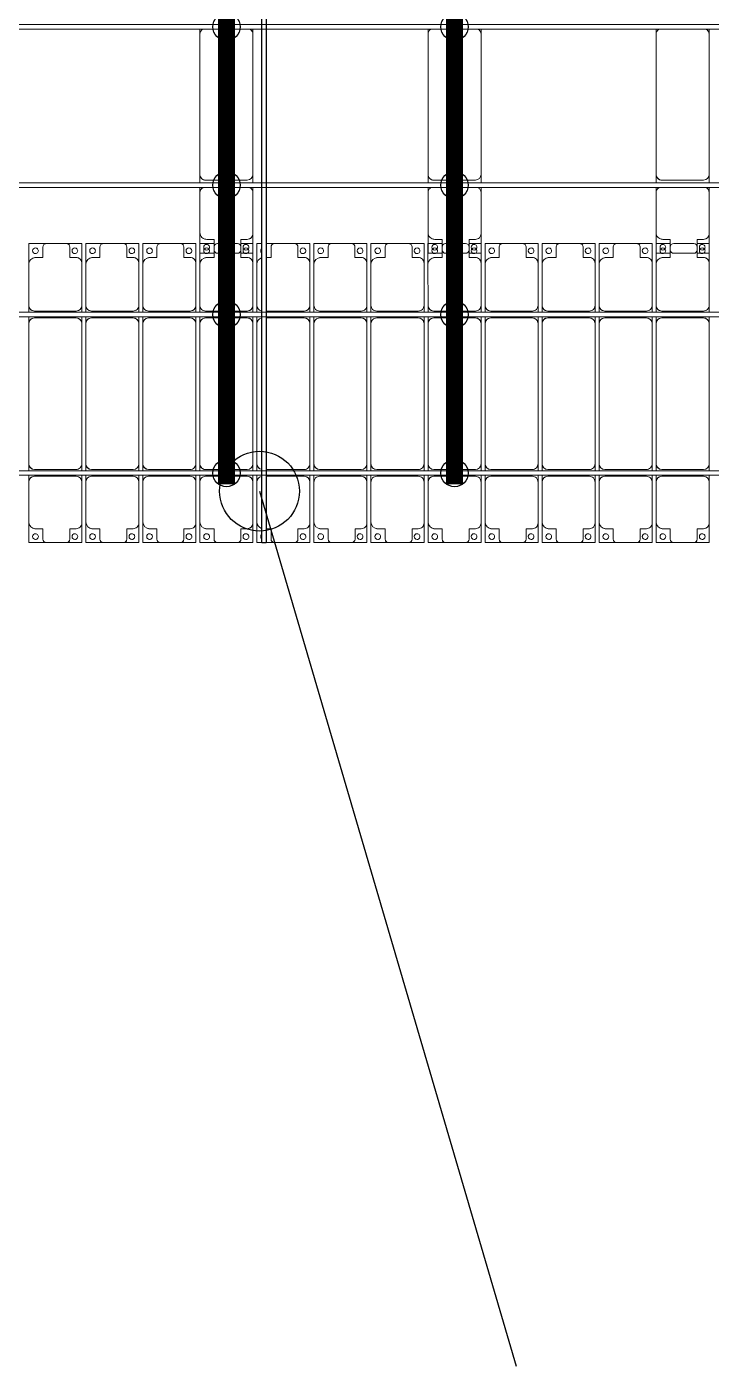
# Model space of a CAD drawing. Header units: millimetres. Extents: x -178706 to 107777, y -87310 to 933.
# Drawn here: x -84641 to -78641, y -87012 to -75261 of the extents above; entities that cross this region are included whole.
import ezdxf

# ---------------------------------------------------------------- set-up
doc = ezdxf.new("R2010")
doc.units = ezdxf.units.MM
doc.layers.add('A-GENM', color=13, linetype='Continuous', lineweight=9)
doc.layers.add('S-BEAM', color=12, linetype='Continuous', lineweight=9)
for name, color, linetype in [('GC-BICH NEO', 6, 'Continuous'), ('GC-DAY NEO', 5, 'Continuous'), ('GC-HOP 40x60 GIA CUONG', 1, 'Continuous')]:
    doc.layers.add(name, color=color, linetype=linetype)

# ---------------------------------------------------------------- blocks, each defined once
blk = doc.blocks.new('Dải phao đi lại kèm đỡ invester - DẢI PHAO ĐI LẠI-19658-BỐ TRÍ KHUNG KẾT CẤU BÈ PIN 04')
at = {"layer": 'A-GENM', "color": 7}
for p, q in [((86258, 1312), (86412, 1312)), ((86258, 1130), (86258, 1312)), ((86588, 1312), (86412, 1312)), ((86588, 1312), (86723, 1312)), ((86723, 1312), (86723, 1140)), ((86758, 1312), (86912, 1312)), ((86758, 1130), (86758, 1312)), ((87088, 1312), (86912, 1312)), ((87088, 1312), (87223, 1312)), ((87223, 1312), (87223, 1140)), ((87258, 1312), (87412, 1312)), ((87258, 1130), (87258, 1312)), ((87588, 1312), (87412, 1312)), ((87588, 1312), (87723, 1312)), ((87723, 1312), (87723, 1140)), ((87758, 1312), (87882, 1312)), ((87758, 1130), (87758, 1312)), ((88088, 1312), (87912, 1312)), ((88118, 1312), (88223, 1312)), ((88223, 1312), (88223, 1140)), ((88258, 1312), (88300, 1312)), ((88258, 1130), (88258, 1312)), ((88340, 1312), (88412, 1312)), ((88588, 1312), (88412, 1312)), ((88588, 1312), (88723, 1312)), ((88723, 1312), (88723, 1140)), ((88758, 1312), (88912, 1312)), ((88758, 1130), (88758, 1312)), ((89088, 1312), (88912, 1312)), ((89088, 1312), (89223, 1312)), ((89223, 1312), (89223, 1140)), ((89258, 1312), (89412, 1312)), ((89258, 1130), (89258, 1312)), ((89588, 1312), (89412, 1312)), ((89588, 1312), (89723, 1312)), ((89723, 1312), (89723, 1140)), ((89758, 1312), (89882, 1312)), ((89758, 1130), (89758, 1312)), ((90088, 1312), (89912, 1312)), ((90118, 1312), (90223, 1312)), ((90223, 1312), (90223, 1140)), ((90258, 1312), (90412, 1312)), ((90258, 1130), (90258, 1312)), ((90588, 1312), (90412, 1312)), ((90588, 1312), (90723, 1312)), ((90723, 1312), (90723, 1140)), ((90758, 1312), (90912, 1312)), ((90758, 1130), (90758, 1312)), ((91088, 1312), (90912, 1312)), ((91088, 1312), (91223, 1312)), ((91223, 1312), (91223, 1140)), ((91258, 1312), (91412, 1312)), ((91258, 1130), (91258, 1312)), ((91588, 1312), (91412, 1312)), ((91588, 1312), (91723, 1312)), ((91723, 1312), (91723, 1140)), ((91758, 1312), (91882, 1312)), ((91758, 1130), (91758, 1312)), ((92088, 1312), (91912, 1312)), ((92118, 1312), (92223, 1312)), ((92223, 1312), (92223, 1140)), ((86382, 1190), (86318, 1190)), ((86382, 1282), (86382, 1190)), ((86618, 1190), (86618, 1282)), ((86673, 1190), (86618, 1190)), ((86882, 1190), (86818, 1190)), ((86882, 1282), (86882, 1190)), ((87118, 1190), (87118, 1282)), ((87173, 1190), (87118, 1190)), ((87382, 1190), (87318, 1190)), ((87382, 1282), (87382, 1190)), ((87618, 1190), (87618, 1282)), ((87673, 1190), (87618, 1190)), ((87882, 1190), (87818, 1190)), ((87882, 1282), (87882, 1190)), ((88118, 1190), (88118, 1282)), ((88173, 1190), (88118, 1190)), ((88382, 1190), (88340, 1190)), ((88382, 1282), (88382, 1190)), ((88618, 1190), (88618, 1282)), ((88673, 1190), (88618, 1190)), ((88882, 1190), (88818, 1190)), ((88882, 1282), (88882, 1190)), ((89118, 1190), (89118, 1282)), ((89173, 1190), (89118, 1190)), ((89382, 1190), (89318, 1190)), ((89382, 1282), (89382, 1190)), ((89618, 1190), (89618, 1282)), ((89673, 1190), (89618, 1190)), ((89882, 1190), (89818, 1190)), ((89882, 1282), (89882, 1190)), ((90118, 1190), (90118, 1282)), ((90173, 1190), (90118, 1190)), ((90382, 1190), (90318, 1190)), ((90382, 1282), (90382, 1190)), ((90618, 1190), (90618, 1282)), ((90673, 1190), (90618, 1190)), ((90882, 1190), (90818, 1190)), ((90882, 1282), (90882, 1190)), ((91118, 1190), (91118, 1282)), ((91173, 1190), (91118, 1190)), ((91382, 1190), (91318, 1190)), ((91382, 1282), (91382, 1190)), ((91618, 1190), (91618, 1282)), ((91673, 1190), (91618, 1190)), ((91882, 1190), (91818, 1190)), ((91882, 1282), (91882, 1190)), ((92118, 1190), (92118, 1282)), ((92173, 1190), (92118, 1190)), ((86258, 1130), (86258, 770)), ((86723, 770), (86723, 1140)), ((86758, 1130), (86758, 770)), ((87223, 770), (87223, 1140)), ((87258, 1130), (87258, 770)), ((87723, 770), (87723, 1140)), ((87758, 1130), (87758, 770)), ((88223, 770), (88223, 1140)), ((88258, 1130), (88258, 770)), ((88723, 770), (88723, 1140)), ((88758, 1130), (88758, 770)), ((89223, 770), (89223, 1140)), ((89258, 1130), (89258, 770)), ((89723, 770), (89723, 1140)), ((89758, 1130), (89758, 770)), ((90223, 770), (90223, 1140)), ((90258, 1130), (90258, 770)), ((90723, 770), (90723, 1140)), ((90758, 1130), (90758, 770)), ((91223, 770), (91223, 1140)), ((91258, 1130), (91258, 770)), ((91723, 770), (91723, 1140)), ((91758, 1130), (91758, 770)), ((92223, 770), (92223, 1140)), ((86258, 709), (86258, 770)), ((86308, 720), (86673, 720)), ((86723, 770), (86723, 709)), ((86758, 709), (86758, 770)), ((86808, 720), (87173, 720)), ((87223, 770), (87223, 709)), ((87258, 709), (87258, 770)), ((87308, 720), (87673, 720)), ((87723, 770), (87723, 709)), ((87758, 709), (87758, 770)), ((87808, 720), (88173, 720)), ((88223, 770), (88223, 709)), ((88258, 709), (88258, 770)), ((88340, 720), (88673, 720)), ((88723, 770), (88723, 709)), ((88758, 709), (88758, 770)), ((88808, 720), (89173, 720)), ((89223, 770), (89223, 709)), ((89258, 709), (89258, 770)), ((89308, 720), (89673, 720)), ((89723, 770), (89723, 709)), ((89758, 709), (89758, 770)), ((89808, 720), (90173, 720)), ((90223, 770), (90223, 709)), ((90258, 709), (90258, 770)), ((90308, 720), (90673, 720)), ((90723, 770), (90723, 709)), ((90758, 709), (90758, 770)), ((90808, 720), (91173, 720)), ((91223, 770), (91223, 709)), ((91258, 709), (91258, 770)), ((91308, 720), (91673, 720)), ((91723, 770), (91723, 709)), ((91758, 709), (91758, 770)), ((91808, 720), (92173, 720)), ((92223, 770), (92223, 709)), ((86258, 610), (86258, 669)), ((86258, 610), (86258, -620)), ((86673, 660), (86308, 660)), ((86723, 669), (86723, 610)), ((86723, -620), (86723, 610)), ((86758, 610), (86758, 669)), ((86758, 610), (86758, -620)), ((87173, 660), (86808, 660)), ((87223, 669), (87223, 610)), ((87223, -620), (87223, 610)), ((87258, 610), (87258, 669)), ((87258, 610), (87258, -620)), ((87673, 660), (87308, 660)), ((87723, 669), (87723, 610)), ((87723, -620), (87723, 610)), ((87758, 610), (87758, 669)), ((87758, 610), (87758, -620)), ((88173, 660), (87808, 660)), ((88223, 669), (88223, 610)), ((88223, -620), (88223, 610)), ((88258, 610), (88258, 669)), ((88258, 610), (88258, -620)), ((88673, 660), (88340, 660)), ((88723, 669), (88723, 610)), ((88723, -620), (88723, 610)), ((88758, 610), (88758, 669)), ((88758, 610), (88758, -620)), ((89173, 660), (88808, 660)), ((89223, 669), (89223, 610)), ((89223, -620), (89223, 610)), ((89258, 610), (89258, 669)), ((89258, 610), (89258, -620)), ((89673, 660), (89308, 660)), ((89723, 669), (89723, 610)), ((89723, -620), (89723, 610)), ((89758, 610), (89758, 669)), ((89758, 610), (89758, -620)), ((90173, 660), (89808, 660)), ((90223, 669), (90223, 610)), ((90223, -620), (90223, 610)), ((90258, 610), (90258, 669)), ((90258, 610), (90258, -620)), ((90673, 660), (90308, 660)), ((90723, 669), (90723, 610)), ((90723, -620), (90723, 610)), ((90758, 610), (90758, 669)), ((90758, 610), (90758, -620)), ((91173, 660), (90808, 660)), ((91223, 669), (91223, 610)), ((91223, -620), (91223, 610)), ((91258, 610), (91258, 669)), ((91258, 610), (91258, -620)), ((91673, 660), (91308, 660)), ((91723, 669), (91723, 610)), ((91723, -620), (91723, 610)), ((91758, 610), (91758, 669)), ((91758, 610), (91758, -620)), ((92173, 660), (91808, 660)), ((92223, 669), (92223, 610)), ((92223, -620), (92223, 610)), ((86258, -681), (86258, -620)), ((86308, -670), (86673, -670)), ((86723, -620), (86723, -681)), ((86758, -681), (86758, -620)), ((86808, -670), (87173, -670)), ((87223, -620), (87223, -681)), ((87258, -681), (87258, -620)), ((87308, -670), (87673, -670)), ((87723, -620), (87723, -681)), ((87758, -681), (87758, -620)), ((87808, -670), (88173, -670)), ((88223, -620), (88223, -681)), ((88258, -681), (88258, -620)), ((88340, -670), (88673, -670)), ((88723, -620), (88723, -681)), ((88758, -681), (88758, -620)), ((88808, -670), (89173, -670)), ((89223, -620), (89223, -681)), ((89258, -681), (89258, -620)), ((89308, -670), (89673, -670)), ((89723, -620), (89723, -681)), ((89758, -681), (89758, -620)), ((89808, -670), (90173, -670)), ((90223, -620), (90223, -681)), ((90258, -681), (90258, -620)), ((90308, -670), (90673, -670)), ((90723, -620), (90723, -681)), ((90758, -681), (90758, -620)), ((90808, -670), (91173, -670)), ((91223, -620), (91223, -681)), ((91258, -681), (91258, -620)), ((91308, -670), (91673, -670)), ((91723, -620), (91723, -681)), ((91758, -681), (91758, -620)), ((91808, -670), (92173, -670)), ((92223, -620), (92223, -681)), ((86258, -780), (86258, -721)), ((86258, -780), (86258, -1130)), ((86673, -730), (86308, -730)), ((86723, -721), (86723, -780)), ((86723, -1140), (86723, -780)), ((86758, -780), (86758, -721)), ((86758, -780), (86758, -1130)), ((87173, -730), (86808, -730)), ((87223, -721), (87223, -780)), ((87223, -1140), (87223, -780)), ((87258, -780), (87258, -721)), ((87258, -780), (87258, -1130)), ((87673, -730), (87308, -730)), ((87723, -721), (87723, -780)), ((87723, -1140), (87723, -780)), ((87758, -780), (87758, -721)), ((87758, -780), (87758, -1130)), ((88173, -730), (87808, -730)), ((88223, -721), (88223, -780)), ((88223, -1140), (88223, -780)), ((88258, -780), (88258, -721)), ((88258, -780), (88258, -1130)), ((88673, -730), (88340, -730)), ((88723, -721), (88723, -780)), ((88723, -1140), (88723, -780)), ((88758, -780), (88758, -721)), ((88758, -780), (88758, -1130)), ((89173, -730), (88808, -730)), ((89223, -721), (89223, -780)), ((89223, -1140), (89223, -780)), ((89258, -780), (89258, -721)), ((89258, -780), (89258, -1130)), ((89673, -730), (89308, -730)), ((89723, -721), (89723, -780)), ((89723, -1140), (89723, -780)), ((89758, -780), (89758, -721)), ((89758, -780), (89758, -1130)), ((90173, -730), (89808, -730)), ((90223, -721), (90223, -780)), ((90223, -1140), (90223, -780)), ((90258, -780), (90258, -721)), ((90258, -780), (90258, -1130)), ((90673, -730), (90308, -730)), ((90723, -721), (90723, -780)), ((90723, -1140), (90723, -780)), ((90758, -780), (90758, -721)), ((90758, -780), (90758, -1130)), ((91173, -730), (90808, -730)), ((91223, -721), (91223, -780)), ((91223, -1140), (91223, -780)), ((91258, -780), (91258, -721)), ((91258, -780), (91258, -1130)), ((91673, -730), (91308, -730)), ((91723, -721), (91723, -780)), ((91723, -1140), (91723, -780)), ((91758, -780), (91758, -721)), ((91758, -780), (91758, -1130)), ((92173, -730), (91808, -730)), ((92223, -721), (92223, -780)), ((92223, -1140), (92223, -780)), ((86258, -1312), (86258, -1130)), ((86723, -1140), (86723, -1312)), ((86758, -1312), (86758, -1130)), ((87223, -1140), (87223, -1312)), ((87258, -1312), (87258, -1130)), ((87723, -1140), (87723, -1312)), ((87758, -1312), (87758, -1130)), ((88223, -1140), (88223, -1312)), ((88258, -1312), (88258, -1130)), ((88723, -1140), (88723, -1312)), ((88758, -1312), (88758, -1130)), ((89223, -1140), (89223, -1312)), ((89258, -1312), (89258, -1130)), ((89723, -1140), (89723, -1312)), ((89758, -1312), (89758, -1130)), ((90223, -1140), (90223, -1312)), ((90258, -1312), (90258, -1130)), ((90723, -1140), (90723, -1312)), ((90758, -1312), (90758, -1130)), ((91223, -1140), (91223, -1312)), ((91258, -1312), (91258, -1130)), ((91723, -1140), (91723, -1312)), ((91758, -1312), (91758, -1130)), ((92223, -1140), (92223, -1312)), ((86318, -1190), (86382, -1190)), ((86382, -1190), (86382, -1282)), ((86618, -1282), (86618, -1190)), ((86618, -1190), (86673, -1190)), ((86818, -1190), (86882, -1190)), ((86882, -1190), (86882, -1282)), ((87118, -1282), (87118, -1190)), ((87118, -1190), (87173, -1190)), ((87318, -1190), (87382, -1190)), ((87382, -1190), (87382, -1282)), ((87618, -1282), (87618, -1190)), ((87618, -1190), (87673, -1190)), ((87818, -1190), (87882, -1190)), ((87882, -1190), (87882, -1282)), ((88118, -1282), (88118, -1190)), ((88118, -1190), (88173, -1190)), ((88340, -1190), (88382, -1190)), ((88382, -1190), (88382, -1282)), ((88618, -1282), (88618, -1190)), ((88618, -1190), (88673, -1190)), ((88818, -1190), (88882, -1190)), ((88882, -1190), (88882, -1282)), ((89118, -1282), (89118, -1190)), ((89118, -1190), (89173, -1190)), ((89318, -1190), (89382, -1190)), ((89382, -1190), (89382, -1282)), ((89618, -1282), (89618, -1190)), ((89618, -1190), (89673, -1190)), ((89818, -1190), (89882, -1190)), ((89882, -1190), (89882, -1282)), ((90118, -1282), (90118, -1190)), ((90118, -1190), (90173, -1190)), ((90318, -1190), (90382, -1190)), ((90382, -1190), (90382, -1282)), ((90618, -1282), (90618, -1190)), ((90618, -1190), (90673, -1190)), ((90818, -1190), (90882, -1190)), ((90882, -1190), (90882, -1282)), ((91118, -1282), (91118, -1190)), ((91118, -1190), (91173, -1190)), ((91318, -1190), (91382, -1190)), ((91382, -1190), (91382, -1282)), ((91618, -1282), (91618, -1190)), ((91618, -1190), (91673, -1190)), ((91818, -1190), (91882, -1190)), ((91882, -1190), (91882, -1282)), ((92118, -1282), (92118, -1190)), ((92118, -1190), (92173, -1190)), ((86412, -1312), (86258, -1312)), ((86412, -1312), (86588, -1312)), ((86723, -1312), (86588, -1312)), ((86912, -1312), (86758, -1312)), ((86912, -1312), (87088, -1312)), ((87223, -1312), (87088, -1312)), ((87412, -1312), (87258, -1312)), ((87412, -1312), (87588, -1312)), ((87723, -1312), (87588, -1312)), ((87912, -1312), (87758, -1312)), ((87912, -1312), (88088, -1312)), ((88223, -1312), (88088, -1312)), ((88300, -1312), (88258, -1312)), ((88412, -1312), (88340, -1312)), ((88412, -1312), (88588, -1312)), ((88723, -1312), (88588, -1312)), ((88912, -1312), (88758, -1312)), ((88912, -1312), (89088, -1312)), ((89223, -1312), (89088, -1312)), ((89412, -1312), (89258, -1312)), ((89412, -1312), (89588, -1312)), ((89723, -1312), (89588, -1312)), ((89912, -1312), (89758, -1312)), ((89912, -1312), (90088, -1312)), ((90223, -1312), (90088, -1312)), ((90412, -1312), (90258, -1312)), ((90412, -1312), (90588, -1312)), ((90723, -1312), (90588, -1312)), ((90912, -1312), (90758, -1312)), ((90912, -1312), (91088, -1312)), ((91223, -1312), (91088, -1312)), ((91412, -1312), (91258, -1312)), ((91412, -1312), (91588, -1312)), ((91723, -1312), (91588, -1312)), ((91912, -1312), (91758, -1312)), ((91912, -1312), (92088, -1312)), ((92223, -1312), (92088, -1312))]:
    blk.add_line(p, q, dxfattribs=at)
for centre, radius, start, end in [((86412, 1282), 30, 90, 180), ((86412, 1282), 30, 90, 150), ((86588, 1282), 30, 0, 90), ((86588, 1282), 30, 30, 90), ((86912, 1282), 30, 90, 180), ((86912, 1282), 30, 90, 150), ((87088, 1282), 30, 360, 90), ((87088, 1282), 30, 30, 90), ((87412, 1282), 30, 90, 180), ((87412, 1282), 30, 90, 150), ((87588, 1282), 30, 360, 90), ((87588, 1282), 30, 30, 90), ((87912, 1282), 30, 90, 180), ((88088, 1282), 30, 360, 90), ((88412, 1282), 30, 90, 180), ((88412, 1282), 30, 90, 150), ((88588, 1282), 30, 0, 90), ((88588, 1282), 30, 30, 90), ((88912, 1282), 30, 90, 180), ((88912, 1282), 30, 90, 150), ((89088, 1282), 30, 0, 90), ((89088, 1282), 30, 30, 90), ((89412, 1282), 30, 90, 180), ((89412, 1282), 30, 90, 150), ((89588, 1282), 30, 0, 90), ((89588, 1282), 30, 30, 90), ((89912, 1282), 30, 90, 180), ((90088, 1282), 30, 0, 90), ((90412, 1282), 30, 90, 180), ((90412, 1282), 30, 90, 150), ((90588, 1282), 30, 0, 90), ((90588, 1282), 30, 30, 90), ((90912, 1282), 30, 90, 180), ((90912, 1282), 30, 90, 150), ((91088, 1282), 30, 0, 90), ((91088, 1282), 30, 30, 90), ((91412, 1282), 30, 90, 180), ((91412, 1282), 30, 90, 150), ((91588, 1282), 30, 0, 90), ((91588, 1282), 30, 30, 90), ((91912, 1282), 30, 90, 180), ((92088, 1282), 30, 0, 90), ((86318, 1130), 60, 90, 180), ((86318, 1130), 60, 90, 120), ((86317, 1249), 25, 90, 270), ((86317, 1249), 25, 270, 90), ((86662, 1249), 25, 90, 270), ((86662, 1249), 25, 180, 195), ((86662, 1249), 25, 270, 90), ((86673, 1140), 50, 0, 90), ((86673, 1140), 50, 45, 90), ((86818, 1130), 60, 90, 180), ((86818, 1130), 60, 90, 120), ((86817, 1249), 25, 90, 270), ((86817, 1249), 25, 270, 90), ((87162, 1249), 25, 90, 270), ((87162, 1249), 25, 180, 195), ((87162, 1249), 25, 270, 90), ((87173, 1140), 50, 0, 90), ((87173, 1140), 50, 45, 90), ((87318, 1130), 60, 90, 180), ((87318, 1130), 60, 90, 120), ((87317, 1249), 25, 90, 270), ((87317, 1249), 25, 270, 90), ((87662, 1249), 25, 90, 270), ((87662, 1249), 25, 180, 195), ((87662, 1249), 25, 270, 90), ((87673, 1140), 50, 0, 90), ((87673, 1140), 50, 45, 90), ((87818, 1130), 60, 90, 180), ((87818, 1130), 60, 90, 120), ((87817, 1249), 25, 90, 270), ((87817, 1249), 25, 270, 90), ((88162, 1249), 25, 90, 270), ((88162, 1249), 25, 270, 90), ((88173, 1140), 50, 0, 90), ((88173, 1140), 50, 45, 90), ((88318, 1130), 60, 107.9967, 180), ((88318, 1130), 60, 107.9967, 120), ((88317, 1249), 25, 135, 225), ((88317, 1249), 25, 345, 15), ((88662, 1249), 25, 90, 270), ((88662, 1249), 25, 180, 195), ((88662, 1249), 25, 270, 90), ((88673, 1140), 50, 0, 90), ((88673, 1140), 50, 45, 90), ((88818, 1130), 60, 90, 180), ((88818, 1130), 60, 90, 120), ((88817, 1249), 25, 90, 270), ((88817, 1249), 25, 270, 90), ((89162, 1249), 25, 90, 270), ((89162, 1249), 25, 180, 195), ((89162, 1249), 25, 270, 90), ((89173, 1140), 50, 0, 90), ((89173, 1140), 50, 45, 90), ((89318, 1130), 60, 90, 180), ((89318, 1130), 60, 90, 120), ((89317, 1249), 25, 90, 270), ((89317, 1249), 25, 270, 90), ((89662, 1249), 25, 90, 270), ((89662, 1249), 25, 180, 195), ((89662, 1249), 25, 270, 90), ((89673, 1140), 50, 0, 90), ((89673, 1140), 50, 45, 90), ((89818, 1130), 60, 90, 180), ((89818, 1130), 60, 90, 120), ((89817, 1249), 25, 90, 270), ((89817, 1249), 25, 270, 90), ((90162, 1249), 25, 90, 270), ((90162, 1249), 25, 270, 90), ((90173, 1140), 50, 0, 90), ((90173, 1140), 50, 45, 90), ((90318, 1130), 60, 90, 180), ((90318, 1130), 60, 90, 120), ((90317, 1249), 25, 90, 270), ((90317, 1249), 25, 270, 90), ((90662, 1249), 25, 90, 270), ((90662, 1249), 25, 180, 195), ((90662, 1249), 25, 270, 90), ((90673, 1140), 50, 0, 90), ((90673, 1140), 50, 45, 90), ((90818, 1130), 60, 90, 180), ((90818, 1130), 60, 90, 120), ((90817, 1249), 25, 90, 270), ((90817, 1249), 25, 270, 90), ((91162, 1249), 25, 90, 270), ((91162, 1249), 25, 180, 195), ((91162, 1249), 25, 270, 90), ((91173, 1140), 50, 0, 90), ((91173, 1140), 50, 45, 90), ((91318, 1130), 60, 90, 180), ((91318, 1130), 60, 90, 120), ((91317, 1249), 25, 90, 270), ((91317, 1249), 25, 270, 90), ((91662, 1249), 25, 90, 270), ((91662, 1249), 25, 180, 195), ((91662, 1249), 25, 270, 90), ((91673, 1140), 50, 0, 90), ((91673, 1140), 50, 45, 90), ((91818, 1130), 60, 90, 180), ((91818, 1130), 60, 90, 120), ((91817, 1249), 25, 90, 270), ((91817, 1249), 25, 270, 90), ((92162, 1249), 25, 90, 270), ((92162, 1249), 25, 270, 90), ((92173, 1140), 50, 0, 90), ((92173, 1140), 50, 45, 90), ((86308, 770), 50, 180, 270), ((86308, 770), 50, 225, 270), ((86673, 770), 50, 270, 360), ((86673, 770), 50, 270, 315), ((86808, 770), 50, 180, 270), ((86808, 770), 50, 225, 270), ((87173, 770), 50, 270, 0), ((87173, 770), 50, 270, 315), ((87308, 770), 50, 180, 270), ((87308, 770), 50, 225, 270), ((87673, 770), 50, 270, 360), ((87673, 770), 50, 270, 315), ((87808, 770), 50, 180, 270), ((87808, 770), 50, 225, 270), ((88173, 770), 50, 270, 360), ((88173, 770), 50, 270, 315), ((88308, 770), 50, 180, 255), ((88308, 770), 50, 225, 255), ((88673, 770), 50, 270, 360), ((88673, 770), 50, 270, 315), ((88808, 770), 50, 180, 270), ((88808, 770), 50, 225, 270), ((89173, 770), 50, 270, 0), ((89173, 770), 50, 270, 315), ((89308, 770), 50, 180, 270), ((89308, 770), 50, 225, 270), ((89673, 770), 50, 270, 360), ((89673, 770), 50, 270, 315), ((89808, 770), 50, 180, 270), ((89808, 770), 50, 225, 270), ((90173, 770), 50, 270, 0), ((90173, 770), 50, 270, 315), ((90308, 770), 50, 180, 270), ((90308, 770), 50, 225, 270), ((90673, 770), 50, 270, 360), ((90673, 770), 50, 270, 315), ((90808, 770), 50, 180, 270), ((90808, 770), 50, 225, 270), ((91173, 770), 50, 270, 0), ((91173, 770), 50, 270, 315), ((91308, 770), 50, 180, 270), ((91308, 770), 50, 225, 270), ((91673, 770), 50, 270, 360), ((91673, 770), 50, 270, 315), ((91808, 770), 50, 180, 270), ((91808, 770), 50, 225, 270), ((92173, 770), 50, 270, 0), ((92173, 770), 50, 270, 315), ((86308, 610), 50, 90, 180), ((86308, 610), 50, 105.1417, 180), ((86673, 610), 50, 0, 90), ((86673, 610), 50, 15, 90), ((86808, 610), 50, 90, 180), ((86808, 610), 50, 105, 180), ((87173, 610), 50, 360, 90), ((87173, 610), 50, 15, 90), ((87308, 610), 50, 90, 180), ((87308, 610), 50, 105, 180), ((87673, 610), 50, 0, 90), ((87673, 610), 50, 15, 90), ((87808, 610), 50, 90, 180), ((87808, 610), 50, 105, 180), ((88173, 610), 50, 360, 90), ((88173, 610), 50, 15, 90), ((88308, 610), 50, 105, 180), ((88308, 610), 50, 105, 180), ((88673, 610), 50, 0, 90), ((88673, 610), 50, 15, 90), ((88808, 610), 50, 90, 180), ((88808, 610), 50, 105, 180), ((89173, 610), 50, 0, 90), ((89173, 610), 50, 15, 90), ((89308, 610), 50, 90, 180), ((89308, 610), 50, 105, 180), ((89673, 610), 50, 0, 90), ((89673, 610), 50, 15, 90), ((89808, 610), 50, 90, 180), ((89808, 610), 50, 105, 180), ((90173, 610), 50, 360, 90), ((90173, 610), 50, 15, 90), ((90308, 610), 50, 90, 180), ((90308, 610), 50, 105, 180), ((90673, 610), 50, 0, 90), ((90673, 610), 50, 15, 90), ((90808, 610), 50, 90, 180), ((90808, 610), 50, 139.4288, 180), ((90808, 610), 50, 105, 135), ((91173, 610), 50, 0, 90), ((91173, 610), 50, 15, 90), ((91308, 610), 50, 90, 180), ((91308, 610), 50, 105, 180), ((91673, 610), 50, 0, 90), ((91673, 610), 50, 15, 90), ((91808, 610), 50, 90, 180), ((91808, 610), 50, 105, 180), ((92173, 610), 50, 360, 90), ((92173, 610), 50, 15, 90), ((86308, -620), 50, 180, 270), ((86308, -620), 50, 195, 270), ((86673, -620), 50, 270, 0), ((86673, -620), 50, 270, 0), ((86808, -620), 50, 180, 270), ((86808, -620), 50, 195, 270), ((87173, -620), 50, 270, 360), ((87173, -620), 50, 270, 360), ((87308, -620), 50, 180, 270), ((87308, -620), 50, 195, 270), ((87673, -620), 50, 270, 0), ((87673, -620), 50, 270, 0), ((87808, -620), 50, 180, 270), ((87808, -620), 50, 195, 240), ((87808, -620), 50, 244.6362, 270), ((88173, -620), 50, 270, 360), ((88173, -620), 50, 270, 360), ((88308, -620), 50, 180, 255), ((88308, -620), 50, 195, 255), ((88673, -620), 50, 270, 0), ((88673, -620), 50, 270, 0), ((88808, -620), 50, 180, 270), ((88808, -620), 50, 195, 270), ((89173, -620), 50, 270, 360), ((89173, -620), 50, 270, 360), ((89308, -620), 50, 180, 270), ((89308, -620), 50, 195, 233.4986), ((89308, -620), 50, 240, 270), ((89673, -620), 50, 270, 0), ((89673, -620), 50, 270, 0), ((89808, -620), 50, 180, 270), ((89808, -620), 50, 195, 270), ((90173, -620), 50, 270, 360), ((90173, -620), 50, 270, 360), ((90308, -620), 50, 180, 270), ((90308, -620), 50, 195, 270), ((90673, -620), 50, 270, 0), ((90673, -620), 50, 270, 0), ((90808, -620), 50, 180, 270), ((90808, -620), 50, 195, 270), ((91173, -620), 50, 270, 0), ((91173, -620), 50, 270, 0), ((91308, -620), 50, 180, 270), ((91308, -620), 50, 195, 270), ((91673, -620), 50, 270, 0), ((91673, -620), 50, 270, 0), ((91808, -620), 50, 180, 270), ((91808, -620), 50, 195, 270), ((92173, -620), 50, 270, 360), ((92173, -620), 50, 270, 360), ((86308, -780), 50, 90, 180), ((86308, -780), 50, 90, 135), ((86673, -780), 50, 0, 90), ((86673, -780), 50, 45, 90), ((86808, -780), 50, 90, 180), ((86808, -780), 50, 90, 135), ((87173, -780), 50, 0, 90), ((87173, -780), 50, 45, 90), ((87308, -780), 50, 90, 180), ((87308, -780), 50, 90, 135), ((87673, -780), 50, 360, 90), ((87673, -780), 50, 45, 90), ((87808, -780), 50, 90, 180), ((87808, -780), 50, 90, 135), ((88173, -780), 50, 0, 90), ((88173, -780), 50, 45, 90), ((88308, -780), 50, 105, 180), ((88308, -780), 50, 105, 135), ((88673, -780), 50, 0, 90), ((88673, -780), 50, 45, 90), ((88808, -780), 50, 90, 180), ((88808, -780), 50, 90, 135), ((89173, -780), 50, 0, 90), ((89173, -780), 50, 45, 90), ((89308, -780), 50, 90, 180), ((89308, -780), 50, 90, 135), ((89673, -780), 50, 360, 90), ((89673, -780), 50, 45, 90), ((89808, -780), 50, 90, 180), ((89808, -780), 50, 90, 135), ((90173, -780), 50, 0, 90), ((90173, -780), 50, 45, 90), ((90308, -780), 50, 90, 180), ((90308, -780), 50, 90, 135), ((90673, -780), 50, 0, 90), ((90673, -780), 50, 45, 90), ((90808, -780), 50, 90, 180), ((90808, -780), 50, 90, 135), ((91173, -780), 50, 0, 90), ((91173, -780), 50, 45, 90), ((91308, -780), 50, 90, 180), ((91308, -780), 50, 90, 135), ((91673, -780), 50, 0, 90), ((91673, -780), 50, 45, 90), ((91808, -780), 50, 90, 180), ((91808, -780), 50, 90, 135), ((92173, -780), 50, 0, 90), ((92173, -780), 50, 45, 90), ((86318, -1130), 60, 180, 270), ((86673, -1140), 50, 270, 0), ((86673, -1140), 50, 270, 315), ((86818, -1130), 60, 180, 270), ((87173, -1140), 50, 270, 0), ((87173, -1140), 50, 270, 315), ((87318, -1130), 60, 180, 270), ((87673, -1140), 50, 270, 0), ((87673, -1140), 50, 270, 315), ((87818, -1130), 60, 180, 270), ((88173, -1140), 50, 270, 360), ((88173, -1140), 50, 270, 315), ((88318, -1130), 60, 180, 252.0033), ((88673, -1140), 50, 270, 0), ((88673, -1140), 50, 270, 315), ((88818, -1130), 60, 180, 270), ((89173, -1140), 50, 270, 0), ((89173, -1140), 50, 270, 315), ((89318, -1130), 60, 180, 270), ((89673, -1140), 50, 270, 0), ((89673, -1140), 50, 270, 315), ((89818, -1130), 60, 180, 270), ((90173, -1140), 50, 270, 360), ((90173, -1140), 50, 270, 315), ((90318, -1130), 60, 180, 270), ((90673, -1140), 50, 270, 0), ((90673, -1140), 50, 270, 315), ((90818, -1130), 60, 180, 270), ((91173, -1140), 50, 270, 360), ((91173, -1140), 50, 270, 315), ((91318, -1130), 60, 180, 270), ((91673, -1140), 50, 270, 0), ((91673, -1140), 50, 270, 315), ((91818, -1130), 60, 180, 270), ((92173, -1140), 50, 270, 360), ((92173, -1140), 50, 270, 315), ((86318, -1130), 60, 240, 270), ((86317, -1259), 25, 90, 270), ((86317, -1259), 25, 270, 90), ((86412, -1282), 30, 180, 270), ((86588, -1282), 30, 270, 0), ((86662, -1259), 25, 90, 270), ((86662, -1259), 25, 165, 180), ((86662, -1259), 25, 270, 90), ((86818, -1130), 60, 240, 270), ((86817, -1259), 25, 90, 270), ((86817, -1259), 25, 270, 90), ((86912, -1282), 30, 180, 270), ((87088, -1282), 30, 270, 0), ((87162, -1259), 25, 90, 270), ((87162, -1259), 25, 165, 180), ((87162, -1259), 25, 270, 90), ((87318, -1130), 60, 240, 270), ((87317, -1259), 25, 90, 270), ((87317, -1259), 25, 270, 90), ((87412, -1282), 30, 180, 270), ((87588, -1282), 30, 270, 360), ((87662, -1259), 25, 90, 270), ((87662, -1259), 25, 165, 180), ((87662, -1259), 25, 270, 90), ((87818, -1130), 60, 240, 270), ((87817, -1259), 25, 90, 270), ((87817, -1259), 25, 270, 90), ((87912, -1282), 30, 180, 270), ((88088, -1282), 30, 270, 0), ((88162, -1259), 25, 90, 270), ((88162, -1259), 25, 165, 180), ((88162, -1259), 25, 270, 90), ((88318, -1130), 60, 240, 252.0033), ((88317, -1259), 25, 135, 225), ((88317, -1259), 25, 345, 15), ((88412, -1282), 30, 180, 270), ((88588, -1282), 30, 270, 0), ((88662, -1259), 25, 90, 270), ((88662, -1259), 25, 165, 180), ((88662, -1259), 25, 270, 90), ((88818, -1130), 60, 240, 270), ((88817, -1259), 25, 90, 270), ((88817, -1259), 25, 270, 90), ((88912, -1282), 30, 180, 270), ((89088, -1282), 30, 270, 0), ((89162, -1259), 25, 90, 270), ((89162, -1259), 25, 165, 180), ((89162, -1259), 25, 270, 90), ((89318, -1130), 60, 240, 270), ((89317, -1259), 25, 90, 270), ((89317, -1259), 25, 270, 90), ((89412, -1282), 30, 180, 270), ((89588, -1282), 30, 270, 0), ((89662, -1259), 25, 90, 270), ((89662, -1259), 25, 165, 180), ((89662, -1259), 25, 270, 90), ((89818, -1130), 60, 240, 270), ((89817, -1259), 25, 90, 270), ((89817, -1259), 25, 270, 90), ((89912, -1282), 30, 180, 270), ((90088, -1282), 30, 270, 0), ((90162, -1259), 25, 90, 270), ((90162, -1259), 25, 165, 180), ((90162, -1259), 25, 270, 90), ((90318, -1130), 60, 240, 270), ((90317, -1259), 25, 90, 270), ((90317, -1259), 25, 270, 90), ((90412, -1282), 30, 180, 270), ((90588, -1282), 30, 270, 0), ((90662, -1259), 25, 90, 270), ((90662, -1259), 25, 165, 180), ((90662, -1259), 25, 270, 90), ((90818, -1130), 60, 240, 270), ((90817, -1259), 25, 90, 270), ((90817, -1259), 25, 270, 90), ((90912, -1282), 30, 180, 270), ((91088, -1282), 30, 270, 360), ((91162, -1259), 25, 90, 270), ((91162, -1259), 25, 165, 180), ((91162, -1259), 25, 270, 90), ((91318, -1130), 60, 240, 270), ((91317, -1259), 25, 90, 270), ((91317, -1259), 25, 270, 90), ((91412, -1282), 30, 180, 270), ((91588, -1282), 30, 270, 0), ((91662, -1259), 25, 90, 270), ((91662, -1259), 25, 165, 180), ((91662, -1259), 25, 270, 90), ((91818, -1130), 60, 240, 270), ((91817, -1259), 25, 90, 270), ((91817, -1259), 25, 270, 90), ((91912, -1282), 30, 180, 270), ((92088, -1282), 30, 270, 0), ((92162, -1259), 25, 90, 270), ((92162, -1259), 25, 165, 180), ((92162, -1259), 25, 270, 90), ((86412, -1282), 30, 210, 270), ((86588, -1282), 30, 270, 330), ((86912, -1282), 30, 210, 270), ((87088, -1282), 30, 270, 330), ((87412, -1282), 30, 210, 270), ((87588, -1282), 30, 270, 330), ((87912, -1282), 30, 210, 270), ((88088, -1282), 30, 270, 330), ((88412, -1282), 30, 210, 270), ((88588, -1282), 30, 270, 330), ((88912, -1282), 30, 210, 270), ((89088, -1282), 30, 270, 330), ((89412, -1282), 30, 210, 270), ((89588, -1282), 30, 270, 330), ((89912, -1282), 30, 210, 270), ((90088, -1282), 30, 270, 330), ((90412, -1282), 30, 210, 270), ((90588, -1282), 30, 270, 330), ((90912, -1282), 30, 210, 270), ((91088, -1282), 30, 270, 330), ((91412, -1282), 30, 210, 270), ((91588, -1282), 30, 270, 330), ((91912, -1282), 30, 210, 270), ((92088, -1282), 30, 270, 330)]:
    blk.add_arc(centre, radius, start, end, dxfattribs=at)
blk = doc.blocks.new('Dầm C52 - Dầm C52-22346-BỐ TRÍ KHUNG KẾT CẤU BÈ PIN 04')
at = {"layer": 'S-BEAM', "color": 1}
for p, q in [((-87623, 20), (87623, 20)), ((87623, -20), (-87623, -20))]:
    blk.add_line(p, q, dxfattribs=at)
blk = doc.blocks.new('Dai phao do pin - DẢI PHAO ĐỠ PIN-V44-BỐ TRÍ KHUNG KẾT CẤU BÈ PIN 04')
at = {"layer": 'A-GENM', "color": 7}
for p, q in [((-1312, 242), (-1130, 242)), ((-1312, 118), (-1312, 242)), ((-780, 242), (-1130, 242)), ((-780, 242), (-735, 242)), ((-695, 242), (-620, 242)), ((610, 242), (-620, 242)), ((610, 242), (655, 242)), ((-1190, 118), (-1282, 118)), ((-1190, 182), (-1190, 118)), ((-670, 192), (-670, -173)), ((-1312, 88), (-1312, -88)), ((-1312, -223), (-1312, -118)), ((-1140, -223), (-1312, -223)), ((-1282, -118), (-1190, -118)), ((-1190, -118), (-1190, -173)), ((-1140, -223), (-780, -223)), ((-735, -223), (-780, -223)), ((-620, -223), (-695, -223)), ((-620, -223), (610, -223)), ((655, -223), (610, -223))]:
    blk.add_line(p, q, dxfattribs=at)
for centre, radius, start, end in [((-1130, 182), 60, 90, 180), ((-780, 192), 50, 25.3582, 90), ((-620, 192), 50, 90, 180), ((-620, 192), 50, 105, 150), ((610, 192), 50, 25.355, 90), ((610, 192), 50, 25.355, 90), ((-1282, 88), 30, 90, 180), ((-1259, 183), 25, 0, 180), ((-1259, 183), 25, 180, 0), ((-1130, 182), 60, 150, 180), ((-780, 192), 50, 25.3582, 45), ((-620, 192), 50, 154.642, 180), ((-1282, -88), 30, 180, 270), ((-1259, -162), 25, 0, 180), ((-1259, -162), 25, 180, 0), ((-1140, -173), 50, 180, 270), ((-1140, -173), 50, 180, 225), ((-780, -173), 50, 270, 330), ((-780, -173), 50, 315, 330), ((-620, -173), 50, 180, 270), ((-620, -173), 50, 180, 270), ((610, -173), 50, 270, 330), ((610, -173), 50, 285.6092, 330)]:
    blk.add_arc(centre, radius, start, end, dxfattribs=at)
blk = doc.blocks.new('Dai phao do pin - DẢI PHAO ĐỠ PIN-V45-BỐ TRÍ KHUNG KẾT CẤU BÈ PIN 04')
at = {"layer": 'A-GENM', "color": 7}
for p, q in [((-1312, 242), (-1130, 242)), ((-1312, 118), (-1312, 242)), ((-780, 242), (-1130, 242)), ((-780, 242), (-735, 242)), ((-695, 242), (-620, 242)), ((610, 242), (-620, 242)), ((610, 242), (655, 242)), ((-1190, 118), (-1282, 118)), ((-1190, 182), (-1190, 118)), ((-670, 192), (-670, -173)), ((-1312, 88), (-1312, -88)), ((-1312, -223), (-1312, -118)), ((-1140, -223), (-1312, -223)), ((-1282, -118), (-1190, -118)), ((-1190, -118), (-1190, -173)), ((-1140, -223), (-780, -223)), ((-735, -223), (-780, -223)), ((-620, -223), (-695, -223)), ((-620, -223), (610, -223)), ((655, -223), (610, -223))]:
    blk.add_line(p, q, dxfattribs=at)
for centre, radius, start, end in [((-1130, 182), 60, 90, 180), ((-780, 192), 50, 30, 90), ((-620, 192), 50, 90, 180), ((-620, 192), 50, 105, 180), ((610, 192), 50, 30, 90), ((610, 192), 50, 30, 90), ((-1282, 88), 30, 90, 180), ((-1259, 183), 25, 0, 180), ((-1259, 183), 25, 180, 0), ((-1130, 182), 60, 150, 180), ((-780, 192), 50, 30, 45), ((-1282, -88), 30, 180, 270), ((-1259, -162), 25, 0, 180), ((-1259, -162), 25, 180, 0), ((-1140, -173), 50, 180, 270), ((-1140, -173), 50, 180, 225), ((-780, -173), 50, 270, 330), ((-780, -173), 50, 315, 330), ((-620, -173), 50, 180, 270), ((-620, -173), 50, 180, 270), ((610, -173), 50, 270, 330), ((610, -173), 50, 285.6046, 330)]:
    blk.add_arc(centre, radius, start, end, dxfattribs=at)
blk = doc.blocks.new('Dai phao do pin - DẢI PHAO ĐỠ PIN-V46-BỐ TRÍ KHUNG KẾT CẤU BÈ PIN 04')
at = {"layer": 'A-GENM', "color": 7}
for p, q in [((-1312, 242), (-1130, 242)), ((-1312, 118), (-1312, 242)), ((-780, 242), (-1130, 242)), ((-780, 242), (-735, 242)), ((-695, 242), (-620, 242)), ((610, 242), (-620, 242)), ((610, 242), (655, 242)), ((-1190, 118), (-1282, 118)), ((-1190, 182), (-1190, 118)), ((-670, 192), (-670, -173)), ((-1312, 88), (-1312, -88)), ((-1312, -223), (-1312, -118)), ((-1140, -223), (-1312, -223)), ((-1282, -118), (-1190, -118)), ((-1190, -118), (-1190, -173)), ((-1140, -223), (-780, -223)), ((-735, -223), (-780, -223)), ((-620, -223), (-695, -223)), ((-620, -223), (610, -223)), ((655, -223), (610, -223))]:
    blk.add_line(p, q, dxfattribs=at)
for centre, radius, start, end in [((-1130, 182), 60, 90, 180), ((-780, 192), 50, 30, 90), ((-620, 192), 50, 90, 180), ((-620, 192), 50, 105, 180), ((610, 192), 50, 30, 90), ((610, 192), 50, 30, 90), ((-1282, 88), 30, 90, 180), ((-1259, 183), 25, 0, 180), ((-1259, 183), 25, 180, 0), ((-1130, 182), 60, 150, 180), ((-780, 192), 50, 30, 45), ((-1282, -88), 30, 180, 270), ((-1259, -162), 25, 0, 180), ((-1259, -162), 25, 180, 0), ((-1140, -173), 50, 180, 270), ((-1140, -173), 50, 180, 225), ((-780, -173), 50, 270, 330), ((-780, -173), 50, 315, 330), ((-620, -173), 50, 180, 270), ((-620, -173), 50, 180, 270), ((610, -173), 50, 270, 330), ((610, -173), 50, 285.6001, 330)]:
    blk.add_arc(centre, radius, start, end, dxfattribs=at)
blk = doc.blocks.new('Dầm C52 - Hộp 40x60-15957-BỐ TRÍ KHUNG KẾT CẤU BÈ PIN 04')
at = {"layer": 'S-BEAM', "color": 3, "lineweight": 25}
for p, q in [((-37160, -20), (-37160, 20)), ((-37160, 20), (37160, 20)), ((37160, -20), (-37160, -20))]:
    blk.add_line(p, q, dxfattribs=at)
blk = doc.blocks.new('HOBANMONG_BEPIN 4_rvt-1-BỐ TRÍ KHUNG KẾT CẤU BÈ PIN 04')
at = {"layer": 'A-GENM', "color": 3, "lineweight": 25}
for name, p, rotation in [('Dai phao do pin - DẢI PHAO ĐỠ PIN-V44-BỐ TRÍ KHUNG KẾT CẤU BÈ PIN 04', (-82882, -75936), 90.00010434022407), ('Dai phao do pin - DẢI PHAO ĐỠ PIN-V45-BỐ TRÍ KHUNG KẾT CẤU BÈ PIN 04', (-80882, -75936), 90.00010434022407), ('Dai phao do pin - DẢI PHAO ĐỠ PIN-V46-BỐ TRÍ KHUNG KẾT CẤU BÈ PIN 04', (-78882, -75936), 90.00010434022407), ('Dải phao đi lại kèm đỡ invester - DẢI PHAO ĐI LẠI-19658-BỐ TRÍ KHUNG KẾT CẤU BÈ PIN 04', (-170882, -78475), 0.0001043351917741)]:
    blk.add_blockref(name, p, dxfattribs=dict(at, rotation=rotation))
at = {"layer": 'S-BEAM', "color": 3, "lineweight": 25}
for name, p, rotation in [('Dầm C52 - Hộp 40x60-15957-BỐ TRÍ KHUNG KẾT CẤU BÈ PIN 04', (-82562, -42627), 90.00010434022374), ('Dầm C52 - Dầm C52-22346-BỐ TRÍ KHUNG KẾT CẤU BÈ PIN 04', (-83799, -75261), 180.0001043386848), ('Dầm C52 - Dầm C52-22346-BỐ TRÍ KHUNG KẾT CẤU BÈ PIN 04', (-83795, -76651), 180.0001043386848), ('Dầm C52 - Dầm C52-22346-BỐ TRÍ KHUNG KẾT CẤU BÈ PIN 04', (-83792, -77786), 180.0001043386848), ('Dầm C52 - Dầm C52-22346-BỐ TRÍ KHUNG KẾT CẤU BÈ PIN 04', (-83788, -79176), 180.0001043351917)]:
    blk.add_blockref(name, p, dxfattribs=dict(at, rotation=rotation))

msp = doc.modelspace()

# ---------------------------------------------------------------- linework, layer by layer
at = {"layer": 'GC-BICH NEO'}
msp.add_circle((-82601, -79335), 350, dxfattribs=at)
at = {"layer": 'GC-DAY NEO'}
msp.add_line((-82601, -79335), (-80350, -87012), dxfattribs=at)
at = {"layer": 'GC-HOP 40x60 GIA CUONG', "const_width": 150}
for points in [[(-82891, -79276), (-82891, -64276)], [(-80891, -79276), (-80891, -64276)]]:
    msp.add_lwpolyline(points, dxfattribs=at)
at = {"layer": 'GC-HOP 40x60 GIA CUONG'}
for centre in [(-82891, -75261), (-80891, -75261), (-82891, -76651), (-80891, -76651), (-82891, -77786), (-80891, -77786), (-82891, -79176), (-80891, -79176)]:
    msp.add_circle(centre, 120, dxfattribs=at)

# ---------------------------------------------------------------- block references
at = {"lineweight": 5}
msp.add_blockref('HOBANMONG_BEPIN 4_rvt-1-BỐ TRÍ KHUNG KẾT CẤU BÈ PIN 04', (0, 0), dxfattribs=at)

doc.saveas('drawing.dxf')
